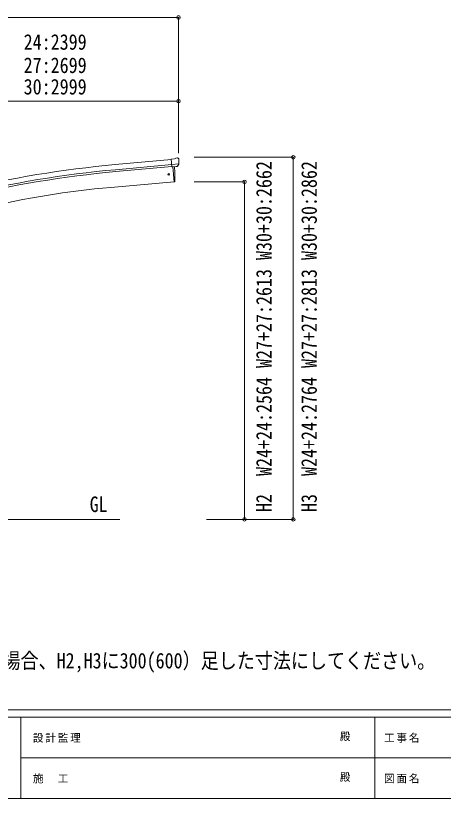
# Model space of a CAD drawing. Units: millimetres at full size, sheet at 1:30; details may follow other scales. Extents: x -21136 to 8479, y -5853 to 6922.
# Drawn here: x -3447 to 180, y -5853 to 787 of the extents above; entities that cross this region are included whole.
import ezdxf
from ezdxf.enums import TextEntityAlignment as Align

# ---------------------------------------------------------------- set-up
doc = ezdxf.new("R2010")
doc.units = ezdxf.units.MM
doc.header["$LTSCALE"] = 30
doc.header["$PDMODE"] = 32
doc.header["$PDSIZE"] = 30
for name, color, linetype, lineweight in [('0-0_0', 7, 'Continuous', 9), ('0-1_本体', 4, 'Continuous', 9), ('0-2_部品', 7, 'Continuous', 9), ('0-6_OTH_LINE', 6, 'Continuous', 9), ('0-A_寸法', 6, 'Continuous', 9), ('0-F_PARTS1', 7, 'Continuous', 9), ('F-0_240', 7, 'Continuous', 9)]:
    doc.layers.add(name, color=color, linetype=linetype, lineweight=lineweight)
doc.styles.add('ＭＳ ゴシック', font='')
doc.styles.get('ＭＳ ゴシック').set_extended_font_data('MS Gothic')

msp = doc.modelspace()

# ---------------------------------------------------------------- linework, layer by layer
at = {"layer": '0-0_0'}
msp.add_line((-4308.25, -3486.43), (-2564.7, -3486.43), dxfattribs=at)
at = {"layer": '0-1_本体'}
for p, q in [((-2604.18, -476.44), (-2126.87, -433.12)), ((-2600.28, -519.47), (-2123.16, -476.17)), ((-2598.76, -536.19), (-2121.64, -492.89)), ((-2114.43, -495.04), (-2103.26, -622.65)), ((-2641.21, -669.71), (-2103.26, -622.65))]:
    msp.add_line(p, q, dxfattribs=at)
for centre, radius, start, end in [((-1790.17, -9445.01), 9005.44, 95.18612, 103.68612), ((-1790.17, -9445.01), 8962.23, 95.18612, 103.68612), ((-1790.17, -9445.01), 8945.44, 95.18612, 103.68612), ((-1996.23, -8038.02), 7396.48, 95.00259, 103.49741)]:
    msp.add_arc(centre, radius, start, end, dxfattribs=at)
at = {"layer": '0-2_部品'}
for p, q in [((-2100.49, -428.67), (-2127.06, -430.99)), ((-2121.4, -495.65), (-2127.06, -430.99)), ((-2100.49, -428.67), (-2088.77, -421.9)), ((-2073.87, -420.32), (-2087.53, -421.51)), ((-2064.73, -426.07), (-2070.22, -421.47)), ((-2063.67, -428.11), (-2063.55, -429.45)), ((-2064.19, -470.96), (-2123.11, -476.11)), ((-2111.44, -494.78), (-2121.4, -495.65)), ((-2114.43, -495.04), (-2103.26, -622.65)), ((-2077.83, -491.84), (-2085.54, -492.52)), ((-2075.45, -490.44), (-2064.51, -471.51)), ((-2103.26, -622.65), (-2101.21, -622.4))]:
    msp.add_line(p, q, dxfattribs=at)
for points in [[(-2111.44, -494.78), (-2111.17, -494.85), (-2085.79, -492.63), (-2085.54, -492.52)], [(-2064.12, -470.33), (-2064.41, -471.31), (-2064.51, -471.51)]]:
    msp.add_lwpolyline(points, dxfattribs=at)
msp.add_circle((-2148.95, -559.39), 6.5, dxfattribs=at)
for centre, radius, start, end in [((-2087.27, -424.5), 3, 95, 120), ((-2073.43, -425.3), 5, 50.00648, 94.99352), ((-2265.18, -447.09), 202.4, 353.4085, 5), ((-2997.03, -566.83), 900, 356.63919, 4.64986), ((-2101.57, -619.42), 3, 277, 356.63919)]:
    msp.add_arc(centre, radius, start, end, dxfattribs=at)
for centre, major_axis, ratio, start_param, end_param in [((-2059.34, -424.07), (-15.35, 3.44), 0.101033, 5.9751426, 5.9753737), ((-2066.66, -428.37), (2.71, -1.31), 0.997474, 0.5366567, 1.3225652), ((-2078.1, -488.85), (1.62, -2.54), 0.997631, 5.8041905, 5.8929484), ((-2078.17, -488.74), (-3.5, 2.17), 0.650902, 2.1145521, 2.1873627), ((-2078.05, -488.94), (1.62, -2.54), 0.997631, 5.965759, 6.7621801)]:
    msp.add_ellipse(centre, major_axis=major_axis, ratio=ratio, start_param=start_param, end_param=end_param, dxfattribs=at)
at = {"layer": '0-6_OTH_LINE'}
for p, q in [((-1092.64, -414.33), (-1932.73, -414.33)), ((-1092.64, -414.33), (-1092.64, -3486.43)), ((-1506.49, -622.63), (-1932.73, -622.63)), ((-1506.49, -622.63), (-1506.49, -3486.43)), ((-1506.49, -3486.43), (-1828.3, -3486.43)), ((-1092.64, -3486.43), (-1715.71, -3486.43))]:
    msp.add_line(p, q, dxfattribs=at)
for p in [(-1092.64, -414.33), (-1506.49, -622.63), (-1506.49, -3486.43), (-1092.64, -3486.43)]:
    msp.add_point(p, dxfattribs=at)
at = {"layer": '0-A_寸法'}
for p, q in [((-6879.67, 772.05), (-2065.67, 772.05)), ((-2065.67, 772.05), (-2065.67, -379.66)), ((-4464.67, 61.7), (-2065.67, 61.7)), ((-2065.67, 61.7), (-2065.67, 11.56))]:
    msp.add_line(p, q, dxfattribs=at)
for p in [(-2065.67, 772.05), (-2065.67, 61.7)]:
    msp.add_point(p, dxfattribs=at)
at = {"layer": 'F-0_240', "color": 5}
for p, q in [((-8385.45, -5102.66), (8054.55, -5102.66)), ((-8385.45, -5162.66), (5387.79, -5162.66)), ((-3402.21, -5162.66), (-3402.21, -5852.66)), ((-402.21, -5162.66), (-402.21, -5852.66)), ((-3402.21, -5507.66), (2747.79, -5507.66)), ((-8385.45, -5852.66), (8054.55, -5852.66))]:
    msp.add_line(p, q, dxfattribs=at)

# ---------------------------------------------------------------- texts
at = {"layer": '0-0_0', "style": 'ＭＳ ゴシック', "width": 0.85}
msp.add_text('GL', height=132, dxfattribs=at).set_placement((-2819.29, -3463.25), align=Align.BOTTOM_LEFT)
at = {"layer": '0-6_OTH_LINE', "color": 7, "style": 'ＭＳ ゴシック', "width": 0.85}
for s, p in [('H2\u3000W24+24:2564 W27+27:2613 W30+30:2662', (-1236.61, -3423.7)), ('H3\u3000W24+24:2764 W27+27:2813 W30+30:2862', (-853.53, -3423.7))]:
    msp.add_text(s, height=132, rotation=90, dxfattribs=at).set_placement(p, align=Align.BOTTOM_LEFT)
at = {"layer": '0-A_寸法', "color": 7, "style": 'ＭＳ ゴシック', "width": 0.85}
for s, p in [('24:2399', (-3379.2, 458.41)), ('27:2699', (-3379.2, 260.61)), ('30:2999', (-3379.2, 78.89))]:
    msp.add_text(s, height=132, dxfattribs=at).set_placement(p, align=Align.BOTTOM_LEFT)
at = {"layer": '0-F_PARTS1', "style": 'ＭＳ ゴシック', "width": 0.85}
msp.add_text('・ロング柱:2500（超ロング柱:2800)の場合、H2,H3に300(600）足した寸法にしてください。', height=132, dxfattribs=at).set_placement((-6235.35, -4790.05), align=Align.BOTTOM_LEFT)
at = {"layer": 'F-0_240', "style": 'ＭＳ ゴシック'}
for p in [(-697.92, -5380.16), (-697.92, -5725.16)]:
    msp.add_text('殿', height=65.98, dxfattribs=at).set_placement(p, align=Align.BOTTOM_LEFT)
at = {"layer": 'F-0_240', "char_height": 65.98, "attachment_point": 7, "style": 'ＭＳ ゴシック'}
for s, insert in [('\\T1.17;設計監理', (-3300.89, -5380.16)), ('\\T1.17;工事名', (-323.11, -5380.16)), ('\\T1.17;施\u3000工', (-3300.89, -5725.16)), ('\\T1.17;図面名', (-323.11, -5725.16))]:
    msp.add_mtext(s, dxfattribs=dict(at, insert=insert))

doc.saveas('drawing.dxf')
